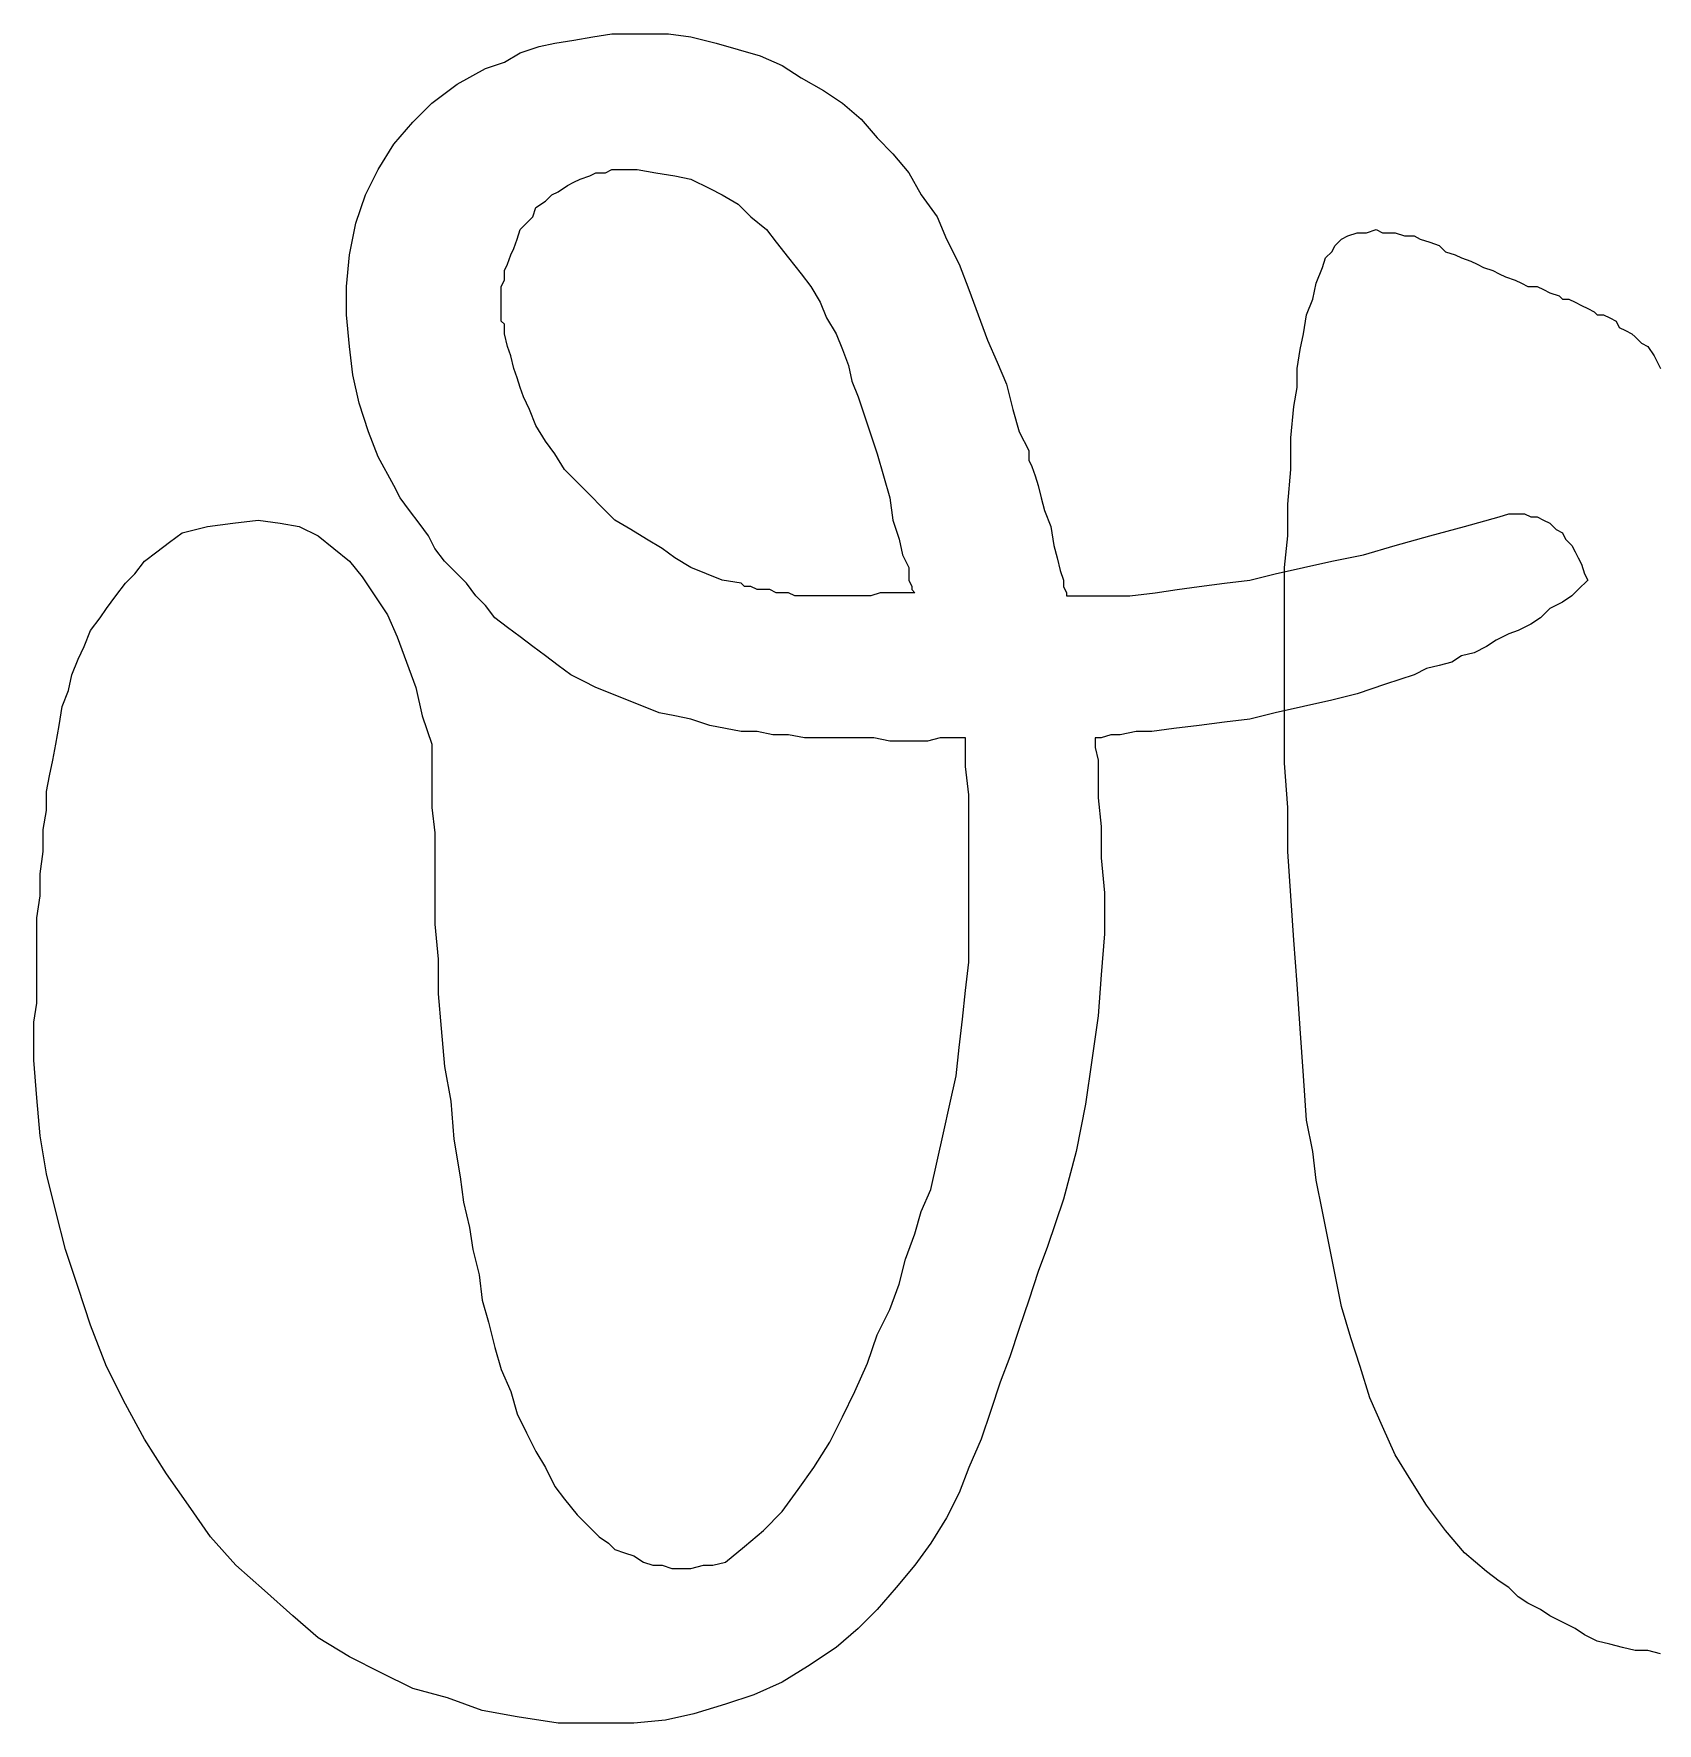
# Model space of a CAD drawing. Extents: x -3.57 to 4.11, y -0.34 to 0.79.
# Drawn here: x 2.287 to 2.789, y -0.062 to 0.461 of the extents above; entities that cross this region are included whole.
import ezdxf

# ---------------------------------------------------------------- set-up
doc = ezdxf.new("R2010")
doc.units = 0

msp = doc.modelspace()

# ---------------------------------------------------------------- linework, layer by layer
at = {"color": 0}
for p, q in [((2.453613, 0.458984, 0.5), (2.459473, 0.459961, 0.5)), ((2.459473, 0.459961, 0.5), (2.465332, 0.460938, 0.5)), ((2.465332, 0.460938, 0.5), (2.471191, 0.460938, 0.5)), ((2.471191, 0.460938, 0.5), (2.472168, 0.460938, 0.5)), ((2.472168, 0.460938, 0.5), (2.474121, 0.460938, 0.5)), ((2.474121, 0.460938, 0.5), (2.475098, 0.460938, 0.5)), ((2.475098, 0.460938, 0.5), (2.477051, 0.460938, 0.5)), ((2.477051, 0.460938, 0.5), (2.478027, 0.460938, 0.5)), ((2.478027, 0.460938, 0.5), (2.47998, 0.460938, 0.5)), ((2.47998, 0.460938, 0.5), (2.480957, 0.460938, 0.5)), ((2.480957, 0.460938, 0.5), (2.48291, 0.460938, 0.5)), ((2.48291, 0.460938, 0.5), (2.489746, 0.459961, 0.5)), ((2.489746, 0.459961, 0.5), (2.497559, 0.458008, 0.5)), ((2.432129, 0.452148, 0.5), (2.437012, 0.455078, 0.5)), ((2.437012, 0.455078, 0.5), (2.442871, 0.457031, 0.5)), ((2.442871, 0.457031, 0.5), (2.447754, 0.458008, 0.5)), ((2.447754, 0.458008, 0.5), (2.453613, 0.458984, 0.5)), ((2.497559, 0.458008, 0.5), (2.504395, 0.456055, 0.5)), ((2.504395, 0.456055, 0.5), (2.51123, 0.454102, 0.5)), ((2.41748, 0.445313, 0.5), (2.42627, 0.450195, 0.5)), ((2.42627, 0.450195, 0.5), (2.432129, 0.452148, 0.5)), ((2.51123, 0.454102, 0.5), (2.518066, 0.451172, 0.5)), ((2.518066, 0.451172, 0.5), (2.523926, 0.447266, 0.5)), ((2.409668, 0.439453, 0.5), (2.41748, 0.445313, 0.5)), ((2.523926, 0.447266, 0.5), (2.530762, 0.443359, 0.5)), ((2.403809, 0.433594, 0.5), (2.409668, 0.439453, 0.5)), ((2.530762, 0.443359, 0.5), (2.536621, 0.439453, 0.5)), ((2.536621, 0.439453, 0.5), (2.54248, 0.43457, 0.5)), ((2.54248, 0.43457, 0.5), (2.547363, 0.428711, 0.5)), ((2.397949, 0.426758, 0.5), (2.403809, 0.433594, 0.5)), ((2.547363, 0.428711, 0.5), (2.552246, 0.423828, 0.5)), ((2.393066, 0.418945, 0.5), (2.397949, 0.426758, 0.5)), ((2.552246, 0.423828, 0.5), (2.557129, 0.417969, 0.5)), ((2.38916, 0.411133, 0.5), (2.393066, 0.418945, 0.5)), ((2.458496, 0.416992, 0.5), (2.460449, 0.417969, 0.5)), ((2.460449, 0.417969, 0.5), (2.463379, 0.417969, 0.5)), ((2.463379, 0.417969, 0.5), (2.465332, 0.418945, 0.5)), ((2.465332, 0.418945, 0.5), (2.468262, 0.418945, 0.5)), ((2.468262, 0.418945, 0.5), (2.471191, 0.418945, 0.5)), ((2.471191, 0.418945, 0.5), (2.471191, 0.418945, 0.5)), ((2.471191, 0.418945, 0.5), (2.472168, 0.418945, 0.5)), ((2.472168, 0.418945, 0.5), (2.472168, 0.418945, 0.5)), ((2.472168, 0.418945, 0.5), (2.473145, 0.418945, 0.5)), ((2.473145, 0.418945, 0.5), (2.479004, 0.417969, 0.5)), ((2.473145, 0.418945, 0.5), (2.473145, 0.418945, 0.5)), ((2.479004, 0.417969, 0.5), (2.484863, 0.416992, 0.5)), ((2.557129, 0.417969, 0.5), (2.561035, 0.411133, 0.5)), ((2.44873, 0.412109, 0.5), (2.45166, 0.414063, 0.5)), ((2.45166, 0.414063, 0.5), (2.453613, 0.415039, 0.5)), ((2.453613, 0.415039, 0.5), (2.455566, 0.416016, 0.5)), ((2.455566, 0.416016, 0.5), (2.458496, 0.416992, 0.5)), ((2.484863, 0.416992, 0.5), (2.489746, 0.416016, 0.5)), ((2.489746, 0.416016, 0.5), (2.495605, 0.413086, 0.5)), ((2.495605, 0.413086, 0.5), (2.499512, 0.411133, 0.5)), ((2.38623, 0.402344, 0.5), (2.38916, 0.411133, 0.5)), ((2.441895, 0.407227, 0.5), (2.444824, 0.40918, 0.5)), ((2.444824, 0.40918, 0.5), (2.446777, 0.411133, 0.5)), ((2.446777, 0.411133, 0.5), (2.44873, 0.412109, 0.5)), ((2.499512, 0.411133, 0.5), (2.504395, 0.408203, 0.5)), ((2.504395, 0.408203, 0.5), (2.508301, 0.404297, 0.5)), ((2.561035, 0.411133, 0.5), (2.565918, 0.404297, 0.5)), ((2.384277, 0.392578, 0.5), (2.38623, 0.402344, 0.5)), ((2.437012, 0.400391, 0.5), (2.438965, 0.402344, 0.5)), ((2.438965, 0.402344, 0.5), (2.440918, 0.404297, 0.5)), ((2.440918, 0.404297, 0.5), (2.441895, 0.407227, 0.5)), ((2.508301, 0.404297, 0.5), (2.513184, 0.400391, 0.5)), ((2.565918, 0.404297, 0.5), (2.568848, 0.397461, 0.5)), ((2.435059, 0.394531, 0.5), (2.436035, 0.397461, 0.5)), ((2.436035, 0.397461, 0.5), (2.437012, 0.400391, 0.5)), ((2.513184, 0.400391, 0.5), (2.516113, 0.396484, 0.5)), ((2.568848, 0.397461, 0.5), (2.572754, 0.389648, 0.5)), ((2.688965, 0.395508, 0.5), (2.690918, 0.397461, 0.5)), ((2.690918, 0.397461, 0.5), (2.692871, 0.398438, 0.5)), ((2.692871, 0.398438, 0.5), (2.695801, 0.399414, 0.5)), ((2.695801, 0.399414, 0.5), (2.69873, 0.399414, 0.5)), ((2.69873, 0.399414, 0.5), (2.70166, 0.400391, 0.5)), ((2.70166, 0.400391, 0.5), (2.703613, 0.399414, 0.5)), ((2.703613, 0.399414, 0.5), (2.705566, 0.399414, 0.5)), ((2.705566, 0.399414, 0.5), (2.70752, 0.399414, 0.5)), ((2.70752, 0.399414, 0.5), (2.710449, 0.398438, 0.5)), ((2.710449, 0.398438, 0.5), (2.713379, 0.398438, 0.5)), ((2.713379, 0.398438, 0.5), (2.715332, 0.397461, 0.5)), ((2.715332, 0.397461, 0.5), (2.718262, 0.396484, 0.5)), ((2.383301, 0.382813, 0.5), (2.384277, 0.392578, 0.5)), ((2.433105, 0.389648, 0.5), (2.434082, 0.392578, 0.5)), ((2.434082, 0.392578, 0.5), (2.435059, 0.394531, 0.5)), ((2.516113, 0.396484, 0.5), (2.52002, 0.391602, 0.5)), ((2.686035, 0.391602, 0.5), (2.687988, 0.393555, 0.5)), ((2.687988, 0.393555, 0.5), (2.688965, 0.395508, 0.5)), ((2.718262, 0.396484, 0.5), (2.721191, 0.395508, 0.5)), ((2.721191, 0.395508, 0.5), (2.723145, 0.393555, 0.5)), ((2.723145, 0.393555, 0.5), (2.726074, 0.392578, 0.5)), ((2.726074, 0.392578, 0.5), (2.728027, 0.391602, 0.5)), ((2.432129, 0.387695, 0.5), (2.433105, 0.389648, 0.5)), ((2.432129, 0.384766, 0.5), (2.432129, 0.387695, 0.5)), ((2.52002, 0.391602, 0.5), (2.523926, 0.386719, 0.5)), ((2.523926, 0.386719, 0.5), (2.526855, 0.382813, 0.5)), ((2.572754, 0.389648, 0.5), (2.575684, 0.381836, 0.5)), ((2.683105, 0.383789, 0.5), (2.685059, 0.388672, 0.5)), ((2.685059, 0.388672, 0.5), (2.686035, 0.391602, 0.5)), ((2.728027, 0.391602, 0.5), (2.730957, 0.390625, 0.5)), ((2.730957, 0.390625, 0.5), (2.73291, 0.389648, 0.5)), ((2.73291, 0.389648, 0.5), (2.734863, 0.388672, 0.5)), ((2.734863, 0.388672, 0.5), (2.737793, 0.387695, 0.5)), ((2.737793, 0.387695, 0.5), (2.739746, 0.386719, 0.5)), ((2.739746, 0.386719, 0.5), (2.741699, 0.385742, 0.5)), ((2.383301, 0.374023, 0.5), (2.383301, 0.382813, 0.5)), ((2.431152, 0.382813, 0.5), (2.432129, 0.384766, 0.5)), ((2.431152, 0.379883, 0.5), (2.431152, 0.382813, 0.5)), ((2.526855, 0.382813, 0.5), (2.529785, 0.37793, 0.5)), ((2.575684, 0.381836, 0.5), (2.578613, 0.374023, 0.5)), ((2.682129, 0.378906, 0.5), (2.683105, 0.383789, 0.5)), ((2.741699, 0.385742, 0.5), (2.744629, 0.384766, 0.5)), ((2.744629, 0.384766, 0.5), (2.746582, 0.383789, 0.5)), ((2.746582, 0.383789, 0.5), (2.748535, 0.382813, 0.5)), ((2.748535, 0.382813, 0.5), (2.751465, 0.382813, 0.5)), ((2.751465, 0.382813, 0.5), (2.753418, 0.381836, 0.5)), ((2.753418, 0.381836, 0.5), (2.755371, 0.380859, 0.5)), ((2.431152, 0.37793, 0.5), (2.431152, 0.379883, 0.5)), ((2.431152, 0.376953, 0.5), (2.431152, 0.37793, 0.5)), ((2.431152, 0.375977, 0.5), (2.431152, 0.376953, 0.5)), ((2.529785, 0.37793, 0.5), (2.531738, 0.373047, 0.5)), ((2.680176, 0.374023, 0.5), (2.682129, 0.378906, 0.5)), ((2.755371, 0.380859, 0.5), (2.758301, 0.379883, 0.5)), ((2.758301, 0.379883, 0.5), (2.759277, 0.378906, 0.5)), ((2.759277, 0.378906, 0.5), (2.76123, 0.378906, 0.5)), ((2.76123, 0.378906, 0.5), (2.763184, 0.37793, 0.5)), ((2.763184, 0.37793, 0.5), (2.765137, 0.376953, 0.5)), ((2.765137, 0.376953, 0.5), (2.76709, 0.375977, 0.5)), ((2.384277, 0.364258, 0.5), (2.383301, 0.374023, 0.5)), ((2.431152, 0.375, 0.5), (2.431152, 0.375977, 0.5)), ((2.431152, 0.374023, 0.5), (2.431152, 0.375, 0.5)), ((2.431152, 0.373047, 0.5), (2.431152, 0.374023, 0.5)), ((2.431152, 0.374023, 0.5), (2.431152, 0.374023, 0.5)), ((2.431152, 0.37207, 0.5), (2.431152, 0.373047, 0.5)), ((2.432129, 0.371094, 0.5), (2.431152, 0.37207, 0.5)), ((2.432129, 0.368164, 0.5), (2.432129, 0.371094, 0.5)), ((2.531738, 0.373047, 0.5), (2.534668, 0.368164, 0.5)), ((2.578613, 0.374023, 0.5), (2.581543, 0.366211, 0.5)), ((2.679199, 0.368164, 0.5), (2.680176, 0.374023, 0.5)), ((2.76709, 0.375977, 0.5), (2.769043, 0.375, 0.5)), ((2.769043, 0.375, 0.5), (2.77002, 0.374023, 0.5)), ((2.77002, 0.374023, 0.5), (2.771973, 0.374023, 0.5)), ((2.771973, 0.374023, 0.5), (2.773926, 0.373047, 0.5)), ((2.773926, 0.373047, 0.5), (2.775879, 0.37207, 0.5)), ((2.775879, 0.37207, 0.5), (2.776855, 0.370117, 0.5)), ((2.433105, 0.364258, 0.5), (2.432129, 0.368164, 0.5)), ((2.534668, 0.368164, 0.5), (2.536621, 0.363281, 0.5)), ((2.581543, 0.366211, 0.5), (2.584473, 0.359375, 0.5)), ((2.678223, 0.363281, 0.5), (2.679199, 0.368164, 0.5)), ((2.776855, 0.370117, 0.5), (2.778809, 0.369141, 0.5)), ((2.778809, 0.369141, 0.5), (2.780762, 0.368164, 0.5)), ((2.780762, 0.368164, 0.5), (2.781738, 0.367188, 0.5)), ((2.781738, 0.367188, 0.5), (2.783691, 0.365234, 0.5)), ((2.385254, 0.355469, 0.5), (2.384277, 0.364258, 0.5)), ((2.434082, 0.361328, 0.5), (2.433105, 0.364258, 0.5)), ((2.435059, 0.357422, 0.5), (2.434082, 0.361328, 0.5)), ((2.536621, 0.363281, 0.5), (2.538574, 0.358398, 0.5)), ((2.677246, 0.357422, 0.5), (2.678223, 0.363281, 0.5)), ((2.783691, 0.365234, 0.5), (2.785645, 0.364258, 0.5)), ((2.785645, 0.364258, 0.5), (2.787598, 0.361328, 0.5)), ((2.787598, 0.361328, 0.5), (2.789551, 0.357422, 0.5)), ((2.387207, 0.34668, 0.5), (2.385254, 0.355469, 0.5)), ((2.436035, 0.354492, 0.5), (2.435059, 0.357422, 0.5)), ((2.538574, 0.358398, 0.5), (2.539551, 0.353516, 0.5)), ((2.584473, 0.359375, 0.5), (2.587402, 0.352539, 0.5)), ((2.677246, 0.351563, 0.5), (2.677246, 0.357422, 0.5)), ((2.437012, 0.351563, 0.5), (2.436035, 0.354492, 0.5)), ((2.437988, 0.348633, 0.5), (2.437012, 0.351563, 0.5)), ((2.539551, 0.353516, 0.5), (2.541504, 0.348633, 0.5)), ((2.587402, 0.352539, 0.5), (2.589355, 0.344727, 0.5)), ((2.67627, 0.345703, 0.5), (2.677246, 0.351563, 0.5)), ((2.390137, 0.337891, 0.5), (2.387207, 0.34668, 0.5)), ((2.439941, 0.344727, 0.5), (2.437988, 0.348633, 0.5)), ((2.541504, 0.348633, 0.5), (2.543457, 0.342773, 0.5)), ((2.675293, 0.335938, 0.5), (2.67627, 0.345703, 0.5)), ((2.441895, 0.339844, 0.5), (2.439941, 0.344727, 0.5)), ((2.444824, 0.334961, 0.5), (2.441895, 0.339844, 0.5)), ((2.543457, 0.342773, 0.5), (2.54541, 0.336914, 0.5)), ((2.589355, 0.344727, 0.5), (2.591309, 0.337891, 0.5)), ((2.393066, 0.330078, 0.5), (2.390137, 0.337891, 0.5)), ((2.447754, 0.331055, 0.5), (2.444824, 0.334961, 0.5)), ((2.54541, 0.336914, 0.5), (2.547363, 0.331055, 0.5)), ((2.591309, 0.337891, 0.5), (2.594238, 0.332031, 0.5)), ((2.675293, 0.326172, 0.5), (2.675293, 0.335938, 0.5)), ((2.397949, 0.321289, 0.5), (2.393066, 0.330078, 0.5)), ((2.450684, 0.326172, 0.5), (2.447754, 0.331055, 0.5)), ((2.547363, 0.331055, 0.5), (2.549316, 0.324219, 0.5)), ((2.594238, 0.332031, 0.5), (2.594238, 0.331055, 0.5)), ((2.594238, 0.331055, 0.5), (2.594238, 0.329102, 0.5)), ((2.45459, 0.322266, 0.5), (2.450684, 0.326172, 0.5)), ((2.549316, 0.324219, 0.5), (2.55127, 0.317383, 0.5)), ((2.594238, 0.329102, 0.5), (2.595215, 0.327148, 0.5)), ((2.595215, 0.327148, 0.5), (2.596191, 0.324219, 0.5)), ((2.596191, 0.324219, 0.5), (2.597168, 0.321289, 0.5)), ((2.674316, 0.31543, 0.5), (2.675293, 0.326172, 0.5)), ((2.399902, 0.317383, 0.5), (2.397949, 0.321289, 0.5)), ((2.458496, 0.318359, 0.5), (2.45459, 0.322266, 0.5)), ((2.597168, 0.321289, 0.5), (2.598145, 0.317383, 0.5)), ((2.402832, 0.313477, 0.5), (2.399902, 0.317383, 0.5)), ((2.405762, 0.30957, 0.5), (2.402832, 0.313477, 0.5)), ((2.462402, 0.314453, 0.5), (2.458496, 0.318359, 0.5)), ((2.466309, 0.310547, 0.5), (2.462402, 0.314453, 0.5)), ((2.55127, 0.317383, 0.5), (2.552246, 0.310547, 0.5)), ((2.598145, 0.317383, 0.5), (2.599121, 0.313477, 0.5)), ((2.599121, 0.313477, 0.5), (2.601074, 0.308594, 0.5)), ((2.674316, 0.305664, 0.5), (2.674316, 0.31543, 0.5)), ((2.33252, 0.306641, 0.5), (2.340332, 0.308594, 0.5)), ((2.340332, 0.308594, 0.5), (2.348145, 0.30957, 0.5)), ((2.348145, 0.30957, 0.5), (2.355957, 0.310547, 0.5)), ((2.355957, 0.310547, 0.5), (2.362793, 0.30957, 0.5)), ((2.362793, 0.30957, 0.5), (2.368652, 0.308594, 0.5)), ((2.368652, 0.308594, 0.5), (2.374512, 0.305664, 0.5)), ((2.408691, 0.305664, 0.5), (2.405762, 0.30957, 0.5)), ((2.471191, 0.307617, 0.5), (2.466309, 0.310547, 0.5)), ((2.552246, 0.310547, 0.5), (2.554199, 0.304688, 0.5)), ((2.601074, 0.308594, 0.5), (2.602051, 0.302734, 0.5)), ((2.718262, 0.305664, 0.5), (2.729004, 0.308594, 0.5)), ((2.729004, 0.308594, 0.5), (2.739746, 0.311523, 0.5)), ((2.739746, 0.311523, 0.5), (2.742676, 0.3125, 0.5)), ((2.742676, 0.3125, 0.5), (2.744629, 0.3125, 0.5)), ((2.744629, 0.3125, 0.5), (2.747559, 0.3125, 0.5)), ((2.747559, 0.3125, 0.5), (2.749512, 0.311523, 0.5)), ((2.749512, 0.311523, 0.5), (2.751465, 0.311523, 0.5)), ((2.751465, 0.311523, 0.5), (2.753418, 0.310547, 0.5)), ((2.753418, 0.310547, 0.5), (2.755371, 0.30957, 0.5)), ((2.755371, 0.30957, 0.5), (2.757324, 0.307617, 0.5)), ((2.324707, 0.300781, 0.5), (2.328613, 0.303711, 0.5)), ((2.328613, 0.303711, 0.5), (2.33252, 0.306641, 0.5)), ((2.374512, 0.305664, 0.5), (2.379395, 0.301758, 0.5)), ((2.410645, 0.301758, 0.5), (2.408691, 0.305664, 0.5)), ((2.476074, 0.304688, 0.5), (2.471191, 0.307617, 0.5)), ((2.480957, 0.301758, 0.5), (2.476074, 0.304688, 0.5)), ((2.554199, 0.304688, 0.5), (2.555176, 0.299805, 0.5)), ((2.67334, 0.295898, 0.5), (2.674316, 0.305664, 0.5)), ((2.70752, 0.302734, 0.5), (2.718262, 0.305664, 0.5)), ((2.757324, 0.307617, 0.5), (2.759277, 0.306641, 0.5)), ((2.759277, 0.306641, 0.5), (2.760254, 0.304688, 0.5)), ((2.760254, 0.304688, 0.5), (2.762207, 0.302734, 0.5)), ((2.317871, 0.293945, 0.5), (2.320801, 0.297852, 0.5)), ((2.320801, 0.297852, 0.5), (2.324707, 0.300781, 0.5)), ((2.379395, 0.301758, 0.5), (2.384277, 0.297852, 0.5)), ((2.384277, 0.297852, 0.5), (2.388184, 0.292969, 0.5)), ((2.413574, 0.297852, 0.5), (2.410645, 0.301758, 0.5)), ((2.41748, 0.293945, 0.5), (2.413574, 0.297852, 0.5)), ((2.484863, 0.298828, 0.5), (2.480957, 0.301758, 0.5)), ((2.489746, 0.295898, 0.5), (2.484863, 0.298828, 0.5)), ((2.555176, 0.299805, 0.5), (2.557129, 0.295898, 0.5)), ((2.602051, 0.302734, 0.5), (2.603027, 0.298828, 0.5)), ((2.603027, 0.298828, 0.5), (2.604004, 0.294922, 0.5)), ((2.679199, 0.295898, 0.5), (2.687988, 0.297852, 0.5)), ((2.687988, 0.297852, 0.5), (2.697754, 0.299805, 0.5)), ((2.697754, 0.299805, 0.5), (2.70752, 0.302734, 0.5)), ((2.762207, 0.302734, 0.5), (2.763184, 0.300781, 0.5)), ((2.763184, 0.300781, 0.5), (2.76416, 0.298828, 0.5)), ((2.76416, 0.298828, 0.5), (2.765137, 0.296875, 0.5)), ((2.314941, 0.291016, 0.5), (2.317871, 0.293945, 0.5)), ((2.388184, 0.292969, 0.5), (2.39209, 0.287109, 0.5)), ((2.42041, 0.291016, 0.5), (2.41748, 0.293945, 0.5)), ((2.494629, 0.293945, 0.5), (2.489746, 0.295898, 0.5)), ((2.499512, 0.291992, 0.5), (2.494629, 0.293945, 0.5)), ((2.557129, 0.295898, 0.5), (2.557129, 0.291992, 0.5)), ((2.604004, 0.294922, 0.5), (2.60498, 0.291992, 0.5)), ((2.662598, 0.291992, 0.5), (2.67041, 0.293945, 0.5)), ((2.67041, 0.293945, 0.5), (2.679199, 0.295898, 0.5)), ((2.67334, 0.285156, 0.5), (2.67334, 0.295898, 0.5)), ((2.765137, 0.296875, 0.5), (2.766113, 0.293945, 0.5)), ((2.766113, 0.293945, 0.5), (2.76709, 0.291992, 0.5)), ((2.312012, 0.287109, 0.5), (2.314941, 0.291016, 0.5)), ((2.42334, 0.287109, 0.5), (2.42041, 0.291016, 0.5)), ((2.505371, 0.291016, 0.5), (2.499512, 0.291992, 0.5)), ((2.506348, 0.290039, 0.5), (2.505371, 0.291016, 0.5)), ((2.508301, 0.290039, 0.5), (2.506348, 0.290039, 0.5)), ((2.510254, 0.289063, 0.5), (2.508301, 0.290039, 0.5)), ((2.512207, 0.289063, 0.5), (2.510254, 0.289063, 0.5)), ((2.51416, 0.289063, 0.5), (2.512207, 0.289063, 0.5)), ((2.516113, 0.288086, 0.5), (2.51416, 0.289063, 0.5)), ((2.518066, 0.288086, 0.5), (2.516113, 0.288086, 0.5)), ((2.52002, 0.288086, 0.5), (2.518066, 0.288086, 0.5)), ((2.521973, 0.287109, 0.5), (2.52002, 0.288086, 0.5)), ((2.54834, 0.288086, 0.5), (2.54541, 0.287109, 0.5)), ((2.550293, 0.288086, 0.5), (2.54834, 0.288086, 0.5)), ((2.552246, 0.288086, 0.5), (2.550293, 0.288086, 0.5)), ((2.554199, 0.288086, 0.5), (2.552246, 0.288086, 0.5)), ((2.556152, 0.288086, 0.5), (2.554199, 0.288086, 0.5)), ((2.557129, 0.288086, 0.5), (2.556152, 0.288086, 0.5)), ((2.557129, 0.291992, 0.5), (2.558105, 0.290039, 0.5)), ((2.558105, 0.288086, 0.5), (2.557129, 0.288086, 0.5)), ((2.558105, 0.290039, 0.5), (2.558105, 0.289063, 0.5)), ((2.558105, 0.289063, 0.5), (2.559082, 0.288086, 0.5)), ((2.559082, 0.288086, 0.5), (2.558105, 0.288086, 0.5)), ((2.558105, 0.288086, 0.5), (2.558105, 0.288086, 0.5)), ((2.60498, 0.291992, 0.5), (2.60498, 0.290039, 0.5)), ((2.60498, 0.290039, 0.5), (2.605957, 0.288086, 0.5)), ((2.605957, 0.288086, 0.5), (2.605957, 0.287109, 0.5)), ((2.625488, 0.287109, 0.5), (2.633301, 0.288086, 0.5)), ((2.633301, 0.288086, 0.5), (2.640137, 0.289063, 0.5)), ((2.640137, 0.289063, 0.5), (2.646973, 0.290039, 0.5)), ((2.646973, 0.290039, 0.5), (2.654785, 0.291016, 0.5)), ((2.654785, 0.291016, 0.5), (2.662598, 0.291992, 0.5)), ((2.76416, 0.289063, 0.5), (2.762207, 0.287109, 0.5)), ((2.76709, 0.291992, 0.5), (2.76416, 0.289063, 0.5)), ((2.307129, 0.280273, 0.5), (2.309082, 0.283203, 0.5)), ((2.309082, 0.283203, 0.5), (2.312012, 0.287109, 0.5)), ((2.39209, 0.287109, 0.5), (2.395996, 0.28125, 0.5)), ((2.42627, 0.28418, 0.5), (2.42334, 0.287109, 0.5)), ((2.429199, 0.280273, 0.5), (2.42627, 0.28418, 0.5)), ((2.522949, 0.287109, 0.5), (2.521973, 0.287109, 0.5)), ((2.523926, 0.287109, 0.5), (2.522949, 0.287109, 0.5)), ((2.524902, 0.287109, 0.5), (2.523926, 0.287109, 0.5)), ((2.526855, 0.287109, 0.5), (2.524902, 0.287109, 0.5)), ((2.527832, 0.287109, 0.5), (2.526855, 0.287109, 0.5)), ((2.528809, 0.287109, 0.5), (2.527832, 0.287109, 0.5)), ((2.529785, 0.287109, 0.5), (2.528809, 0.287109, 0.5)), ((2.530762, 0.287109, 0.5), (2.529785, 0.287109, 0.5)), ((2.531738, 0.287109, 0.5), (2.530762, 0.287109, 0.5)), ((2.532715, 0.287109, 0.5), (2.531738, 0.287109, 0.5)), ((2.531738, 0.287109, 0.5), (2.531738, 0.287109, 0.5)), ((2.533691, 0.287109, 0.5), (2.532715, 0.287109, 0.5)), ((2.534668, 0.287109, 0.5), (2.533691, 0.287109, 0.5)), ((2.533691, 0.287109, 0.5), (2.533691, 0.287109, 0.5)), ((2.535645, 0.287109, 0.5), (2.534668, 0.287109, 0.5)), ((2.536621, 0.287109, 0.5), (2.535645, 0.287109, 0.5)), ((2.538574, 0.287109, 0.5), (2.536621, 0.287109, 0.5)), ((2.536621, 0.287109, 0.5), (2.536621, 0.287109, 0.5)), ((2.539551, 0.287109, 0.5), (2.538574, 0.287109, 0.5)), ((2.541504, 0.287109, 0.5), (2.539551, 0.287109, 0.5)), ((2.543457, 0.287109, 0.5), (2.541504, 0.287109, 0.5)), ((2.54541, 0.287109, 0.5), (2.543457, 0.287109, 0.5)), ((2.605957, 0.287109, 0.5), (2.612793, 0.287109, 0.5)), ((2.605957, 0.287109, 0.5), (2.605957, 0.287109, 0.5)), ((2.612793, 0.287109, 0.5), (2.618652, 0.287109, 0.5)), ((2.618652, 0.287109, 0.5), (2.625488, 0.287109, 0.5)), ((2.67334, 0.275391, 0.5), (2.67334, 0.285156, 0.5)), ((2.755371, 0.283203, 0.5), (2.752441, 0.280273, 0.5)), ((2.759277, 0.285156, 0.5), (2.755371, 0.283203, 0.5)), ((2.762207, 0.287109, 0.5), (2.759277, 0.285156, 0.5)), ((2.304199, 0.276367, 0.5), (2.307129, 0.280273, 0.5)), ((2.395996, 0.28125, 0.5), (2.398926, 0.274414, 0.5)), ((2.433105, 0.277344, 0.5), (2.429199, 0.280273, 0.5)), ((2.437012, 0.274414, 0.5), (2.433105, 0.277344, 0.5)), ((2.749512, 0.27832, 0.5), (2.745605, 0.276367, 0.5)), ((2.752441, 0.280273, 0.5), (2.749512, 0.27832, 0.5)), ((2.302246, 0.271484, 0.5), (2.304199, 0.276367, 0.5)), ((2.398926, 0.274414, 0.5), (2.401855, 0.266602, 0.5)), ((2.440918, 0.271484, 0.5), (2.437012, 0.274414, 0.5)), ((2.67334, 0.265625, 0.5), (2.67334, 0.275391, 0.5)), ((2.73877, 0.273438, 0.5), (2.73584, 0.271484, 0.5)), ((2.742676, 0.275391, 0.5), (2.73877, 0.273438, 0.5)), ((2.745605, 0.276367, 0.5), (2.742676, 0.275391, 0.5)), ((2.29834, 0.262695, 0.5), (2.300293, 0.267578, 0.5)), ((2.300293, 0.267578, 0.5), (2.302246, 0.271484, 0.5)), ((2.401855, 0.266602, 0.5), (2.404785, 0.258789, 0.5)), ((2.444824, 0.268555, 0.5), (2.440918, 0.271484, 0.5)), ((2.44873, 0.265625, 0.5), (2.444824, 0.268555, 0.5)), ((2.725098, 0.266602, 0.5), (2.721191, 0.265625, 0.5)), ((2.728027, 0.268555, 0.5), (2.725098, 0.266602, 0.5)), ((2.731934, 0.269531, 0.5), (2.728027, 0.268555, 0.5)), ((2.73584, 0.271484, 0.5), (2.731934, 0.269531, 0.5)), ((2.297363, 0.257813, 0.5), (2.29834, 0.262695, 0.5)), ((2.452637, 0.262695, 0.5), (2.44873, 0.265625, 0.5)), ((2.456543, 0.260742, 0.5), (2.452637, 0.262695, 0.5)), ((2.67334, 0.261719, 0.5), (2.67334, 0.265625, 0.5)), ((2.67334, 0.257813, 0.5), (2.67334, 0.261719, 0.5)), ((2.713379, 0.262695, 0.5), (2.70459, 0.259766, 0.5)), ((2.717285, 0.264648, 0.5), (2.713379, 0.262695, 0.5)), ((2.721191, 0.265625, 0.5), (2.717285, 0.264648, 0.5)), ((2.29541, 0.25293, 0.5), (2.297363, 0.257813, 0.5)), ((2.404785, 0.258789, 0.5), (2.406738, 0.25, 0.5)), ((2.460449, 0.258789, 0.5), (2.456543, 0.260742, 0.5)), ((2.465332, 0.256836, 0.5), (2.460449, 0.258789, 0.5)), ((2.470215, 0.254883, 0.5), (2.465332, 0.256836, 0.5)), ((2.67334, 0.253906, 0.5), (2.67334, 0.257813, 0.5)), ((2.695801, 0.256836, 0.5), (2.687988, 0.254883, 0.5)), ((2.70459, 0.259766, 0.5), (2.695801, 0.256836, 0.5)), ((2.294434, 0.24707, 0.5), (2.29541, 0.25293, 0.5)), ((2.475098, 0.25293, 0.5), (2.470215, 0.254883, 0.5)), ((2.47998, 0.250977, 0.5), (2.475098, 0.25293, 0.5)), ((2.484863, 0.25, 0.5), (2.47998, 0.250977, 0.5)), ((2.67041, 0.250977, 0.5), (2.662598, 0.249023, 0.5)), ((2.679199, 0.25293, 0.5), (2.67041, 0.250977, 0.5)), ((2.67334, 0.250977, 0.5), (2.67334, 0.253906, 0.5)), ((2.67334, 0.24707, 0.5), (2.67334, 0.250977, 0.5)), ((2.687988, 0.254883, 0.5), (2.679199, 0.25293, 0.5)), ((2.293457, 0.241211, 0.5), (2.294434, 0.24707, 0.5)), ((2.406738, 0.25, 0.5), (2.409668, 0.241211, 0.5)), ((2.489746, 0.249023, 0.5), (2.484863, 0.25, 0.5)), ((2.495605, 0.24707, 0.5), (2.489746, 0.249023, 0.5)), ((2.500488, 0.246094, 0.5), (2.495605, 0.24707, 0.5)), ((2.505371, 0.245117, 0.5), (2.500488, 0.246094, 0.5)), ((2.63916, 0.246094, 0.5), (2.632324, 0.245117, 0.5)), ((2.646973, 0.24707, 0.5), (2.63916, 0.246094, 0.5)), ((2.654785, 0.248047, 0.5), (2.646973, 0.24707, 0.5)), ((2.662598, 0.249023, 0.5), (2.654785, 0.248047, 0.5)), ((2.67334, 0.243164, 0.5), (2.67334, 0.24707, 0.5)), ((2.29248, 0.236328, 0.5), (2.293457, 0.241211, 0.5)), ((2.409668, 0.241211, 0.5), (2.409668, 0.239258, 0.5)), ((2.510254, 0.245117, 0.5), (2.505371, 0.245117, 0.5)), ((2.515137, 0.244141, 0.5), (2.510254, 0.245117, 0.5)), ((2.52002, 0.244141, 0.5), (2.515137, 0.244141, 0.5)), ((2.524902, 0.243164, 0.5), (2.52002, 0.244141, 0.5)), ((2.525879, 0.243164, 0.5), (2.524902, 0.243164, 0.5)), ((2.526855, 0.243164, 0.5), (2.525879, 0.243164, 0.5)), ((2.528809, 0.243164, 0.5), (2.526855, 0.243164, 0.5)), ((2.531738, 0.243164, 0.5), (2.528809, 0.243164, 0.5)), ((2.534668, 0.243164, 0.5), (2.531738, 0.243164, 0.5)), ((2.537598, 0.243164, 0.5), (2.534668, 0.243164, 0.5)), ((2.54248, 0.243164, 0.5), (2.537598, 0.243164, 0.5)), ((2.546387, 0.243164, 0.5), (2.54248, 0.243164, 0.5)), ((2.55127, 0.242188, 0.5), (2.546387, 0.243164, 0.5)), ((2.556152, 0.242188, 0.5), (2.55127, 0.242188, 0.5)), ((2.560059, 0.242188, 0.5), (2.556152, 0.242188, 0.5)), ((2.562988, 0.242188, 0.5), (2.560059, 0.242188, 0.5)), ((2.566895, 0.243164, 0.5), (2.562988, 0.242188, 0.5)), ((2.569824, 0.243164, 0.5), (2.566895, 0.243164, 0.5)), ((2.572754, 0.243164, 0.5), (2.569824, 0.243164, 0.5)), ((2.574707, 0.243164, 0.5), (2.572754, 0.243164, 0.5)), ((2.574707, 0.234375, 0.5), (2.574707, 0.243164, 0.5)), ((2.615723, 0.243164, 0.5), (2.614746, 0.243164, 0.5)), ((2.614746, 0.243164, 0.5), (2.614746, 0.242188, 0.5)), ((2.614746, 0.242188, 0.5), (2.614746, 0.240234, 0.5)), ((2.616699, 0.243164, 0.5), (2.615723, 0.243164, 0.5)), ((2.619629, 0.244141, 0.5), (2.616699, 0.243164, 0.5)), ((2.622559, 0.244141, 0.5), (2.619629, 0.244141, 0.5)), ((2.627441, 0.245117, 0.5), (2.622559, 0.244141, 0.5)), ((2.632324, 0.245117, 0.5), (2.627441, 0.245117, 0.5)), ((2.67334, 0.239258, 0.5), (2.67334, 0.243164, 0.5)), ((2.291504, 0.231445, 0.5), (2.29248, 0.236328, 0.5)), ((2.409668, 0.239258, 0.5), (2.409668, 0.236328, 0.5)), ((2.409668, 0.236328, 0.5), (2.409668, 0.232422, 0.5)), ((2.614746, 0.240234, 0.5), (2.615723, 0.236328, 0.5)), ((2.615723, 0.236328, 0.5), (2.615723, 0.231445, 0.5)), ((2.67334, 0.235352, 0.5), (2.67334, 0.239258, 0.5)), ((2.674316, 0.22168, 0.5), (2.67334, 0.235352, 0.5)), ((2.290527, 0.226563, 0.5), (2.291504, 0.231445, 0.5)), ((2.409668, 0.232422, 0.5), (2.409668, 0.227539, 0.5)), ((2.575684, 0.225586, 0.5), (2.574707, 0.234375, 0.5)), ((2.615723, 0.231445, 0.5), (2.615723, 0.224609, 0.5)), ((2.290527, 0.220703, 0.5), (2.290527, 0.226563, 0.5)), ((2.409668, 0.227539, 0.5), (2.409668, 0.22168, 0.5)), ((2.575684, 0.216797, 0.5), (2.575684, 0.225586, 0.5)), ((2.289551, 0.214844, 0.5), (2.290527, 0.220703, 0.5)), ((2.409668, 0.22168, 0.5), (2.410645, 0.213867, 0.5)), ((2.615723, 0.224609, 0.5), (2.616699, 0.21582, 0.5)), ((2.674316, 0.208008, 0.5), (2.674316, 0.22168, 0.5)), ((2.289551, 0.208008, 0.5), (2.289551, 0.214844, 0.5)), ((2.575684, 0.208008, 0.5), (2.575684, 0.216797, 0.5)), ((2.616699, 0.21582, 0.5), (2.616699, 0.206055, 0.5)), ((2.410645, 0.213867, 0.5), (2.410645, 0.205078, 0.5)), ((2.288574, 0.201172, 0.5), (2.289551, 0.208008, 0.5)), ((2.410645, 0.205078, 0.5), (2.410645, 0.195313, 0.5)), ((2.575684, 0.199219, 0.5), (2.575684, 0.208008, 0.5)), ((2.616699, 0.206055, 0.5), (2.617676, 0.195313, 0.5)), ((2.675293, 0.194336, 0.5), (2.674316, 0.208008, 0.5)), ((2.288574, 0.194336, 0.5), (2.288574, 0.201172, 0.5)), ((2.575684, 0.19043, 0.5), (2.575684, 0.199219, 0.5)), ((2.287598, 0.1875, 0.5), (2.288574, 0.194336, 0.5)), ((2.410645, 0.195313, 0.5), (2.410645, 0.185547, 0.5)), ((2.617676, 0.195313, 0.5), (2.617676, 0.182617, 0.5)), ((2.67627, 0.180664, 0.5), (2.675293, 0.194336, 0.5)), ((2.575684, 0.182617, 0.5), (2.575684, 0.19043, 0.5)), ((2.287598, 0.180664, 0.5), (2.287598, 0.1875, 0.5)), ((2.410645, 0.185547, 0.5), (2.411621, 0.174805, 0.5)), ((2.287598, 0.173828, 0.5), (2.287598, 0.180664, 0.5)), ((2.575684, 0.173828, 0.5), (2.575684, 0.182617, 0.5)), ((2.617676, 0.182617, 0.5), (2.616699, 0.169922, 0.5)), ((2.677246, 0.166992, 0.5), (2.67627, 0.180664, 0.5)), ((2.287598, 0.167969, 0.5), (2.287598, 0.173828, 0.5)), ((2.411621, 0.174805, 0.5), (2.411621, 0.164063, 0.5)), ((2.574707, 0.165039, 0.5), (2.575684, 0.173828, 0.5)), ((2.287598, 0.161133, 0.5), (2.287598, 0.167969, 0.5)), ((2.616699, 0.169922, 0.5), (2.615723, 0.157227, 0.5)), ((2.411621, 0.164063, 0.5), (2.412598, 0.15332, 0.5)), ((2.57373, 0.15625, 0.5), (2.574707, 0.165039, 0.5)), ((2.678223, 0.15332, 0.5), (2.677246, 0.166992, 0.5)), ((2.286621, 0.155273, 0.5), (2.287598, 0.161133, 0.5)), ((2.615723, 0.157227, 0.5), (2.61377, 0.143555, 0.5)), ((2.286621, 0.149414, 0.5), (2.286621, 0.155273, 0.5)), ((2.412598, 0.15332, 0.5), (2.413574, 0.141602, 0.5)), ((2.572754, 0.147461, 0.5), (2.57373, 0.15625, 0.5)), ((2.679199, 0.138672, 0.5), (2.678223, 0.15332, 0.5)), ((2.286621, 0.143555, 0.5), (2.286621, 0.149414, 0.5)), ((2.571777, 0.138672, 0.5), (2.572754, 0.147461, 0.5)), ((2.287598, 0.131836, 0.5), (2.286621, 0.143555, 0.5)), ((2.413574, 0.141602, 0.5), (2.415527, 0.130859, 0.5)), ((2.61377, 0.143555, 0.5), (2.611816, 0.129883, 0.5)), ((2.569824, 0.129883, 0.5), (2.571777, 0.138672, 0.5)), ((2.680176, 0.125, 0.5), (2.679199, 0.138672, 0.5)), ((2.288574, 0.120117, 0.5), (2.287598, 0.131836, 0.5)), ((2.415527, 0.130859, 0.5), (2.416504, 0.119141, 0.5)), ((2.567871, 0.121094, 0.5), (2.569824, 0.129883, 0.5)), ((2.611816, 0.129883, 0.5), (2.608887, 0.115234, 0.5)), ((2.565918, 0.112305, 0.5), (2.567871, 0.121094, 0.5)), ((2.682129, 0.115234, 0.5), (2.680176, 0.125, 0.5)), ((2.290527, 0.108398, 0.5), (2.288574, 0.120117, 0.5)), ((2.416504, 0.119141, 0.5), (2.418457, 0.107422, 0.5)), ((2.608887, 0.115234, 0.5), (2.60498, 0.100586, 0.5)), ((2.683105, 0.106445, 0.5), (2.682129, 0.115234, 0.5)), ((2.563965, 0.103516, 0.5), (2.565918, 0.112305, 0.5)), ((2.293457, 0.09668, 0.5), (2.290527, 0.108398, 0.5)), ((2.418457, 0.107422, 0.5), (2.419434, 0.099609, 0.5)), ((2.685059, 0.09668, 0.5), (2.683105, 0.106445, 0.5)), ((2.419434, 0.099609, 0.5), (2.421387, 0.091797, 0.5)), ((2.561035, 0.09668, 0.5), (2.563965, 0.103516, 0.5)), ((2.60498, 0.100586, 0.5), (2.600098, 0.085938, 0.5)), ((2.296387, 0.084961, 0.5), (2.293457, 0.09668, 0.5)), ((2.559082, 0.089844, 0.5), (2.561035, 0.09668, 0.5)), ((2.687012, 0.086914, 0.5), (2.685059, 0.09668, 0.5)), ((2.421387, 0.091797, 0.5), (2.422363, 0.084961, 0.5)), ((2.556152, 0.082031, 0.5), (2.559082, 0.089844, 0.5)), ((2.300293, 0.073242, 0.5), (2.296387, 0.084961, 0.5)), ((2.422363, 0.084961, 0.5), (2.424316, 0.077148, 0.5)), ((2.600098, 0.085938, 0.5), (2.597168, 0.078125, 0.5)), ((2.688965, 0.077148, 0.5), (2.687012, 0.086914, 0.5)), ((2.554199, 0.074219, 0.5), (2.556152, 0.082031, 0.5)), ((2.304199, 0.061523, 0.5), (2.300293, 0.073242, 0.5)), ((2.424316, 0.077148, 0.5), (2.425293, 0.069336, 0.5)), ((2.55127, 0.066406, 0.5), (2.554199, 0.074219, 0.5)), ((2.597168, 0.078125, 0.5), (2.594238, 0.069336, 0.5)), ((2.690918, 0.067383, 0.5), (2.688965, 0.077148, 0.5)), ((2.425293, 0.069336, 0.5), (2.427246, 0.0625, 0.5)), ((2.594238, 0.069336, 0.5), (2.591309, 0.060547, 0.5)), ((2.547363, 0.058594, 0.5), (2.55127, 0.066406, 0.5)), ((2.693848, 0.057617, 0.5), (2.690918, 0.067383, 0.5)), ((2.309082, 0.048828, 0.5), (2.304199, 0.061523, 0.5)), ((2.427246, 0.0625, 0.5), (2.429199, 0.054688, 0.5)), ((2.544434, 0.049805, 0.5), (2.547363, 0.058594, 0.5)), ((2.591309, 0.060547, 0.5), (2.588379, 0.051758, 0.5)), ((2.696777, 0.048828, 0.5), (2.693848, 0.057617, 0.5)), ((2.429199, 0.054688, 0.5), (2.431152, 0.047852, 0.5)), ((2.314941, 0.037109, 0.5), (2.309082, 0.048828, 0.5)), ((2.431152, 0.047852, 0.5), (2.434082, 0.041016, 0.5)), ((2.540527, 0.041016, 0.5), (2.544434, 0.049805, 0.5)), ((2.588379, 0.051758, 0.5), (2.585449, 0.043945, 0.5)), ((2.699707, 0.039063, 0.5), (2.696777, 0.048828, 0.5)), ((2.585449, 0.043945, 0.5), (2.58252, 0.035156, 0.5)), ((2.320801, 0.026367, 0.5), (2.314941, 0.037109, 0.5)), ((2.434082, 0.041016, 0.5), (2.436035, 0.03418, 0.5)), ((2.536621, 0.033203, 0.5), (2.540527, 0.041016, 0.5)), ((2.703613, 0.030273, 0.5), (2.699707, 0.039063, 0.5)), ((2.436035, 0.03418, 0.5), (2.438965, 0.02832, 0.5)), ((2.532715, 0.025391, 0.5), (2.536621, 0.033203, 0.5)), ((2.58252, 0.035156, 0.5), (2.57959, 0.026367, 0.5)), ((2.327637, 0.015625, 0.5), (2.320801, 0.026367, 0.5)), ((2.438965, 0.02832, 0.5), (2.441895, 0.022461, 0.5)), ((2.57959, 0.026367, 0.5), (2.575684, 0.017578, 0.5)), ((2.70752, 0.021484, 0.5), (2.703613, 0.030273, 0.5)), ((2.441895, 0.022461, 0.5), (2.444824, 0.017578, 0.5)), ((2.527832, 0.017578, 0.5), (2.532715, 0.025391, 0.5)), ((2.712402, 0.013672, 0.5), (2.70752, 0.021484, 0.5)), ((2.444824, 0.017578, 0.5), (2.447754, 0.011719, 0.5)), ((2.522949, 0.010742, 0.5), (2.527832, 0.017578, 0.5)), ((2.575684, 0.017578, 0.5), (2.572754, 0.009766, 0.5)), ((2.334473, 0.005859, 0.5), (2.327637, 0.015625, 0.5)), ((2.447754, 0.011719, 0.5), (2.450684, 0.007813, 0.5)), ((2.518066, 0.003906, 0.5), (2.522949, 0.010742, 0.5)), ((2.717285, 0.005859, 0.5), (2.712402, 0.013672, 0.5)), ((2.341309, -0.003906, 0.5), (2.334473, 0.005859, 0.5)), ((2.450684, 0.007813, 0.5), (2.45459, 0.00293, 0.5)), ((2.572754, 0.009766, 0.5), (2.568848, 0.001953, 0.5)), ((2.723145, -0.001953, 0.5), (2.717285, 0.005859, 0.5)), ((2.45459, 0.00293, 0.5), (2.456543, 0.000977, 0.5)), ((2.456543, 0.000977, 0.5), (2.459473, -0.001953, 0.5)), ((2.512207, -0.001953, 0.5), (2.518066, 0.003906, 0.5)), ((2.568848, 0.001953, 0.5), (2.563965, -0.005859, 0.5)), ((2.349121, -0.012695, 0.5), (2.341309, -0.003906, 0.5)), ((2.459473, -0.001953, 0.5), (2.461426, -0.003906, 0.5)), ((2.461426, -0.003906, 0.5), (2.464355, -0.005859, 0.5)), ((2.506348, -0.006836, 0.5), (2.512207, -0.001953, 0.5)), ((2.729004, -0.008789, 0.5), (2.723145, -0.001953, 0.5)), ((2.464355, -0.005859, 0.5), (2.466309, -0.007813, 0.5)), ((2.466309, -0.007813, 0.5), (2.469238, -0.008789, 0.5)), ((2.469238, -0.008789, 0.5), (2.472168, -0.009766, 0.5)), ((2.472168, -0.009766, 0.5), (2.475098, -0.011719, 0.5)), ((2.500488, -0.011719, 0.5), (2.506348, -0.006836, 0.5)), ((2.563965, -0.005859, 0.5), (2.559082, -0.012695, 0.5)), ((2.73584, -0.014648, 0.5), (2.729004, -0.008789, 0.5)), ((2.35791, -0.020508, 0.5), (2.349121, -0.012695, 0.5)), ((2.475098, -0.011719, 0.5), (2.478027, -0.012695, 0.5)), ((2.478027, -0.012695, 0.5), (2.480957, -0.012695, 0.5)), ((2.480957, -0.012695, 0.5), (2.483887, -0.013672, 0.5)), ((2.483887, -0.013672, 0.5), (2.486816, -0.013672, 0.5)), ((2.486816, -0.013672, 0.5), (2.489746, -0.013672, 0.5)), ((2.489746, -0.013672, 0.5), (2.493652, -0.012695, 0.5)), ((2.493652, -0.012695, 0.5), (2.496582, -0.012695, 0.5)), ((2.496582, -0.012695, 0.5), (2.500488, -0.011719, 0.5)), ((2.559082, -0.012695, 0.5), (2.553223, -0.019531, 0.5)), ((2.739746, -0.017578, 0.5), (2.73584, -0.014648, 0.5)), ((2.366699, -0.02832, 0.5), (2.35791, -0.020508, 0.5)), ((2.553223, -0.019531, 0.5), (2.547363, -0.026367, 0.5)), ((2.742676, -0.019531, 0.5), (2.739746, -0.017578, 0.5)), ((2.745605, -0.022461, 0.5), (2.742676, -0.019531, 0.5)), ((2.748535, -0.024414, 0.5), (2.745605, -0.022461, 0.5)), ((2.752441, -0.026367, 0.5), (2.748535, -0.024414, 0.5)), ((2.374512, -0.035156, 0.5), (2.366699, -0.02832, 0.5)), ((2.547363, -0.026367, 0.5), (2.541504, -0.032227, 0.5)), ((2.755371, -0.02832, 0.5), (2.752441, -0.026367, 0.5)), ((2.759277, -0.030273, 0.5), (2.755371, -0.02832, 0.5)), ((2.763184, -0.032227, 0.5), (2.759277, -0.030273, 0.5)), ((2.384277, -0.041016, 0.5), (2.374512, -0.035156, 0.5)), ((2.541504, -0.032227, 0.5), (2.534668, -0.038086, 0.5)), ((2.766113, -0.03418, 0.5), (2.763184, -0.032227, 0.5)), ((2.77002, -0.036133, 0.5), (2.766113, -0.03418, 0.5)), ((2.773926, -0.037109, 0.5), (2.77002, -0.036133, 0.5)), ((2.394043, -0.045898, 0.5), (2.384277, -0.041016, 0.5)), ((2.534668, -0.038086, 0.5), (2.525879, -0.043945, 0.5)), ((2.777832, -0.038086, 0.5), (2.773926, -0.037109, 0.5)), ((2.781738, -0.039063, 0.5), (2.777832, -0.038086, 0.5)), ((2.785645, -0.039063, 0.5), (2.781738, -0.039063, 0.5)), ((2.789551, -0.040039, 0.5), (2.785645, -0.039063, 0.5)), ((2.403809, -0.050781, 0.5), (2.394043, -0.045898, 0.5)), ((2.525879, -0.043945, 0.5), (2.518066, -0.048828, 0.5)), ((2.414551, -0.053711, 0.5), (2.403809, -0.050781, 0.5)), ((2.518066, -0.048828, 0.5), (2.509277, -0.052734, 0.5)), ((2.425293, -0.057617, 0.5), (2.414551, -0.053711, 0.5)), ((2.500488, -0.055664, 0.5), (2.490723, -0.058594, 0.5)), ((2.509277, -0.052734, 0.5), (2.500488, -0.055664, 0.5)), ((2.436035, -0.05957, 0.5), (2.425293, -0.057617, 0.5)), ((2.44873, -0.061523, 0.5), (2.436035, -0.05957, 0.5)), ((2.449707, -0.061523, 0.5), (2.44873, -0.061523, 0.5)), ((2.45166, -0.061523, 0.5), (2.449707, -0.061523, 0.5)), ((2.453613, -0.061523, 0.5), (2.45166, -0.061523, 0.5)), ((2.455566, -0.061523, 0.5), (2.453613, -0.061523, 0.5)), ((2.456543, -0.061523, 0.5), (2.455566, -0.061523, 0.5)), ((2.458496, -0.061523, 0.5), (2.456543, -0.061523, 0.5)), ((2.460449, -0.061523, 0.5), (2.458496, -0.061523, 0.5)), ((2.462402, -0.061523, 0.5), (2.460449, -0.061523, 0.5)), ((2.472168, -0.061523, 0.5), (2.462402, -0.061523, 0.5)), ((2.481934, -0.060547, 0.5), (2.472168, -0.061523, 0.5)), ((2.490723, -0.058594, 0.5), (2.481934, -0.060547, 0.5))]:
    msp.add_line(p, q, dxfattribs=at)

doc.saveas('drawing.dxf')
